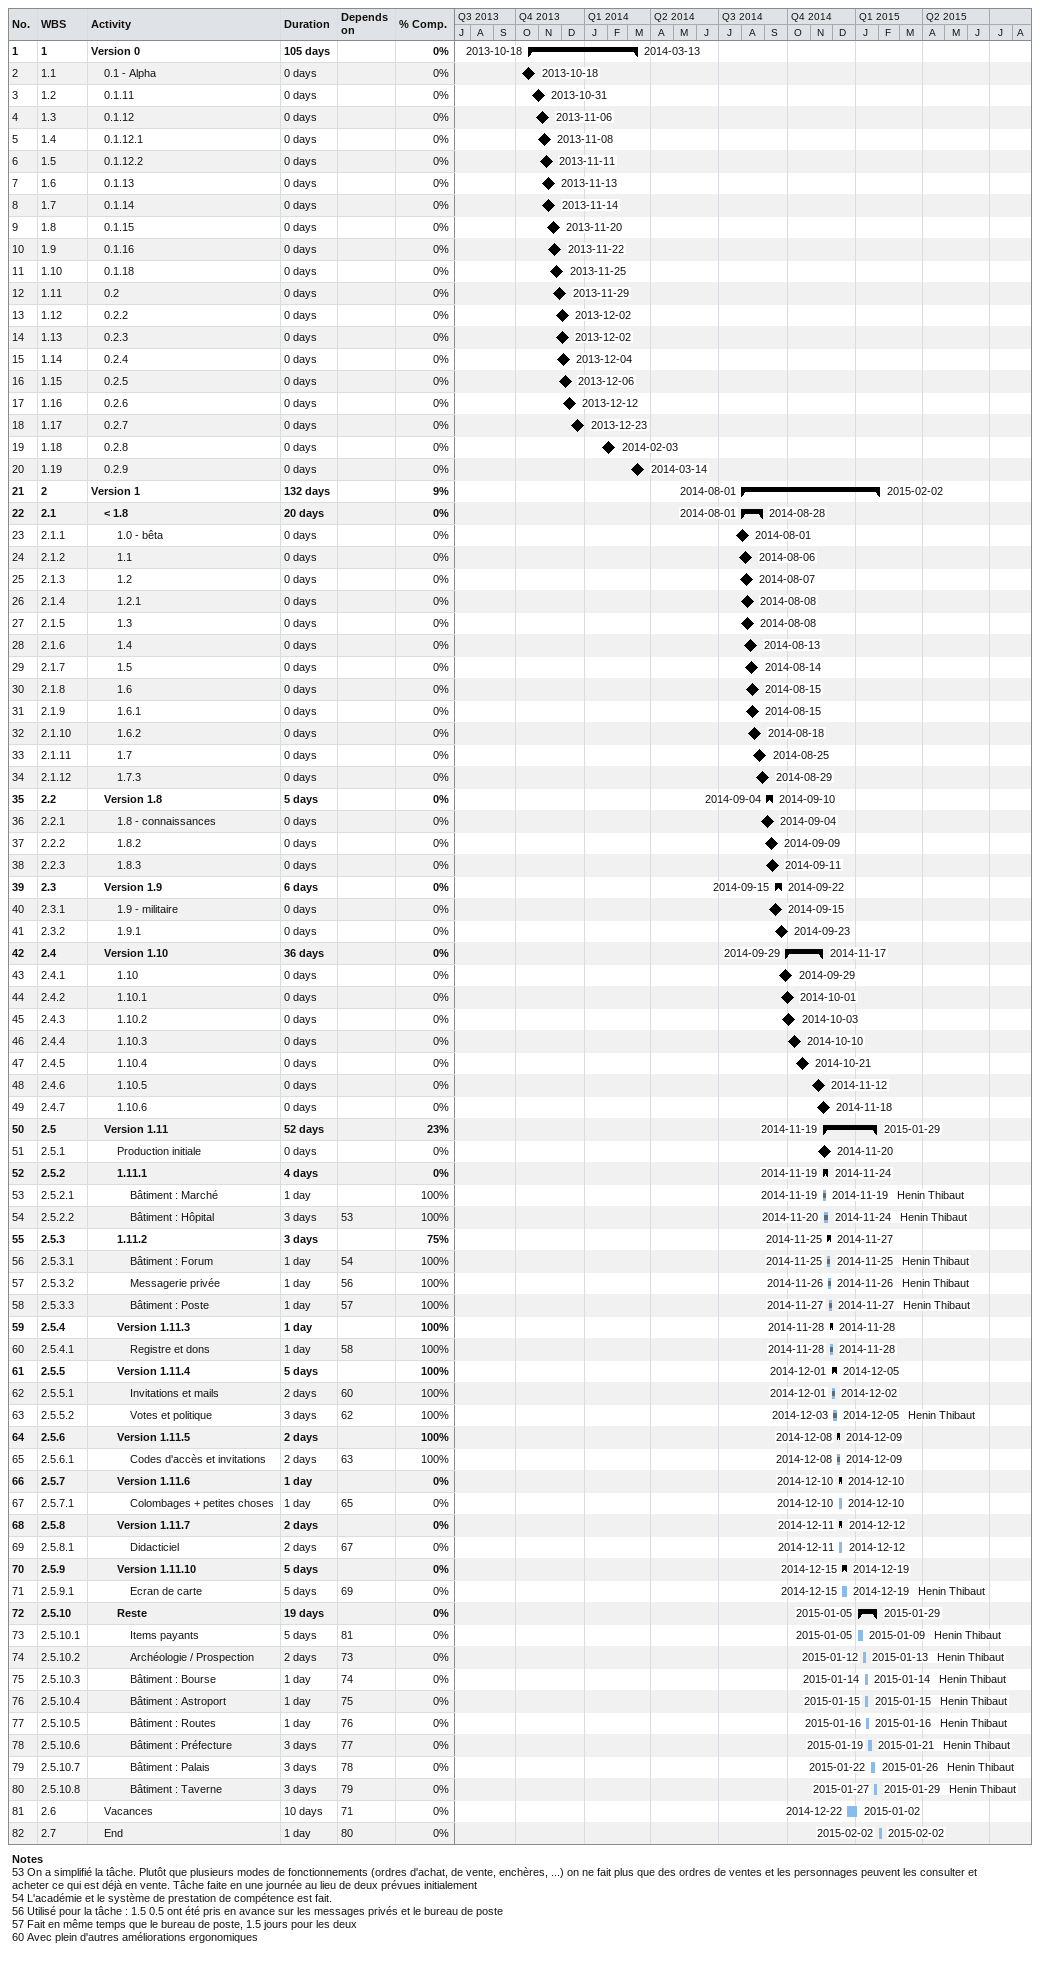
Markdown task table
| ID | WBS | Task | Duration | Start | Finish | Predecessors | Resources | % complete |
|---|---|---|---|---|---|---|---|---|
| 1 | 1 | **Version 0** | 105d | 2013-10-18 | 2014-03-13 |  |  | 0 |
| 2 | 1.1 | 0.1 - Alpha | 0d | 2013-10-18 | 2013-10-18 |  |  | 0 |
| 3 | 1.2 | 0.1.11 | 0d | 2013-10-31 | 2013-10-31 |  |  | 0 |
| 4 | 1.3 | 0.1.12 | 0d | 2013-11-06 | 2013-11-06 |  |  | 0 |
| 5 | 1.4 | 0.1.12.1 | 0d | 2013-11-08 | 2013-11-08 |  |  | 0 |
| 6 | 1.5 | 0.1.12.2 | 0d | 2013-11-11 | 2013-11-11 |  |  | 0 |
| 7 | 1.6 | 0.1.13 | 0d | 2013-11-13 | 2013-11-13 |  |  | 0 |
| 8 | 1.7 | 0.1.14 | 0d | 2013-11-14 | 2013-11-14 |  |  | 0 |
| 9 | 1.8 | 0.1.15 | 0d | 2013-11-20 | 2013-11-20 |  |  | 0 |
| 10 | 1.9 | 0.1.16 | 0d | 2013-11-22 | 2013-11-22 |  |  | 0 |
| 11 | 1.10 | 0.1.18 | 0d | 2013-11-25 | 2013-11-25 |  |  | 0 |
| 12 | 1.11 | 0.2 | 0d | 2013-11-29 | 2013-11-29 |  |  | 0 |
| 13 | 1.12 | 0.2.2 | 0d | 2013-12-02 | 2013-12-02 |  |  | 0 |
| 14 | 1.13 | 0.2.3 | 0d | 2013-12-02 | 2013-12-02 |  |  | 0 |
| 15 | 1.14 | 0.2.4 | 0d | 2013-12-04 | 2013-12-04 |  |  | 0 |
| 16 | 1.15 | 0.2.5 | 0d | 2013-12-06 | 2013-12-06 |  |  | 0 |
| 17 | 1.16 | 0.2.6 | 0d | 2013-12-12 | 2013-12-12 |  |  | 0 |
| 18 | 1.17 | 0.2.7 | 0d | 2013-12-23 | 2013-12-23 |  |  | 0 |
| 19 | 1.18 | 0.2.8 | 0d | 2014-02-03 | 2014-02-03 |  |  | 0 |
| 20 | 1.19 | 0.2.9 | 0d | 2014-03-14 | 2014-03-14 |  |  | 0 |
| 21 | 2 | **Version 1** | 132d | 2014-08-01 | 2015-02-02 |  |  | 9 |
| 22 | 2.1 | **< 1.8** | 20d | 2014-08-01 | 2014-08-28 |  |  | 0 |
| 23 | 2.1.1 | 1.0 - bêta | 0d | 2014-08-01 | 2014-08-01 |  |  | 0 |
| 24 | 2.1.2 | 1.1 | 0d | 2014-08-06 | 2014-08-06 |  |  | 0 |
| 25 | 2.1.3 | 1.2 | 0d | 2014-08-07 | 2014-08-07 |  |  | 0 |
| 26 | 2.1.4 | 1.2.1 | 0d | 2014-08-08 | 2014-08-08 |  |  | 0 |
| 27 | 2.1.5 | 1.3 | 0d | 2014-08-08 | 2014-08-08 |  |  | 0 |
| 28 | 2.1.6 | 1.4 | 0d | 2014-08-13 | 2014-08-13 |  |  | 0 |
| 29 | 2.1.7 | 1.5 | 0d | 2014-08-14 | 2014-08-14 |  |  | 0 |
| 30 | 2.1.8 | 1.6 | 0d | 2014-08-15 | 2014-08-15 |  |  | 0 |
| 31 | 2.1.9 | 1.6.1 | 0d | 2014-08-15 | 2014-08-15 |  |  | 0 |
| 32 | 2.1.10 | 1.6.2 | 0d | 2014-08-18 | 2014-08-18 |  |  | 0 |
| 33 | 2.1.11 | 1.7 | 0d | 2014-08-25 | 2014-08-25 |  |  | 0 |
| 34 | 2.1.12 | 1.7.3 | 0d | 2014-08-29 | 2014-08-29 |  |  | 0 |
| 35 | 2.2 | **Version 1.8** | 5d | 2014-09-04 | 2014-09-10 |  |  | 0 |
| 36 | 2.2.1 | 1.8 - connaissances | 0d | 2014-09-04 | 2014-09-04 |  |  | 0 |
| 37 | 2.2.2 | 1.8.2 | 0d | 2014-09-09 | 2014-09-09 |  |  | 0 |
| 38 | 2.2.3 | 1.8.3 | 0d | 2014-09-11 | 2014-09-11 |  |  | 0 |
| 39 | 2.3 | **Version 1.9** | 6d | 2014-09-15 | 2014-09-22 |  |  | 0 |
| 40 | 2.3.1 | 1.9 - militaire | 0d | 2014-09-15 | 2014-09-15 |  |  | 0 |
| 41 | 2.3.2 | 1.9.1 | 0d | 2014-09-23 | 2014-09-23 |  |  | 0 |
| 42 | 2.4 | **Version 1.10** | 36d | 2014-09-29 | 2014-11-17 |  |  | 0 |
| 43 | 2.4.1 | 1.10 | 0d | 2014-09-29 | 2014-09-29 |  |  | 0 |
| 44 | 2.4.2 | 1.10.1 | 0d | 2014-10-01 | 2014-10-01 |  |  | 0 |
| 45 | 2.4.3 | 1.10.2 | 0d | 2014-10-03 | 2014-10-03 |  |  | 0 |
| 46 | 2.4.4 | 1.10.3 | 0d | 2014-10-10 | 2014-10-10 |  |  | 0 |
| 47 | 2.4.5 | 1.10.4 | 0d | 2014-10-21 | 2014-10-21 |  |  | 0 |
| 48 | 2.4.6 | 1.10.5 | 0d | 2014-11-12 | 2014-11-12 |  |  | 0 |
| 49 | 2.4.7 | 1.10.6 | 0d | 2014-11-18 | 2014-11-18 |  |  | 0 |
| 50 | 2.5 | **Version 1.11** | 52d | 2014-11-19 | 2015-01-29 |  |  | 23 |
| 51 | 2.5.1 | Production initiale | 0d | 2014-11-20 | 2014-11-20 |  |  | 0 |
| 52 | 2.5.2 | **1.11.1** | 4d | 2014-11-19 | 2014-11-24 |  |  | 0 |
| 53 | 2.5.2.1 | Bâtiment : Marché | 1d | 2014-11-19 | 2014-11-19 |  | Henin Thibaut | 100 |
| 54 | 2.5.2.2 | Bâtiment : Hôpital | 3d | 2014-11-20 | 2014-11-24 | 53 | Henin Thibaut | 100 |
| 55 | 2.5.3 | **1.11.2** | 3d | 2014-11-25 | 2014-11-27 |  |  | 75 |
| 56 | 2.5.3.1 | Bâtiment : Forum | 1d | 2014-11-25 | 2014-11-25 | 54 | Henin Thibaut | 100 |
| 57 | 2.5.3.2 | Messagerie privée | 1d | 2014-11-26 | 2014-11-26 | 56 | Henin Thibaut | 100 |
| 58 | 2.5.3.3 | Bâtiment : Poste | 1d | 2014-11-27 | 2014-11-27 | 57 | Henin Thibaut | 100 |
| 59 | 2.5.4 | **Version 1.11.3** | 1d | 2014-11-28 | 2014-11-28 |  |  | 100 |
| 60 | 2.5.4.1 | Registre et dons | 1d | 2014-11-28 | 2014-11-28 | 58 |  | 100 |
| 61 | 2.5.5 | **Version 1.11.4** | 5d | 2014-12-01 | 2014-12-05 |  |  | 100 |
| 62 | 2.5.5.1 | Invitations et mails | 2d | 2014-12-01 | 2014-12-02 | 60 |  | 100 |
| 63 | 2.5.5.2 | Votes et politique | 3d | 2014-12-03 | 2014-12-05 | 62 | Henin Thibaut | 100 |
| 64 | 2.5.6 | **Version 1.11.5** | 2d | 2014-12-08 | 2014-12-09 |  |  | 100 |
| 65 | 2.5.6.1 | Codes d'accès et invitations | 2d | 2014-12-08 | 2014-12-09 | 63 |  | 100 |
| 66 | 2.5.7 | **Version 1.11.6** | 1d | 2014-12-10 | 2014-12-10 |  |  | 0 |
| 67 | 2.5.7.1 | Colombages + petites choses | 1d | 2014-12-10 | 2014-12-10 | 65 |  | 0 |
| 68 | 2.5.8 | **Version 1.11.7** | 2d | 2014-12-11 | 2014-12-12 |  |  | 0 |
| 69 | 2.5.8.1 | Didacticiel | 2d | 2014-12-11 | 2014-12-12 | 67 |  | 0 |
| 70 | 2.5.9 | **Version 1.11.10** | 5d | 2014-12-15 | 2014-12-19 |  |  | 0 |
| 71 | 2.5.9.1 | Ecran de carte | 5d | 2014-12-15 | 2014-12-19 | 69 | Henin Thibaut | 0 |
| 72 | 2.5.10 | **Reste** | 19d | 2015-01-05 | 2015-01-29 |  |  | 0 |
| 73 | 2.5.10.1 | Items payants | 5d | 2015-01-05 | 2015-01-09 | 81 | Henin Thibaut | 0 |
| 74 | 2.5.10.2 | Archéologie / Prospection | 2d | 2015-01-12 | 2015-01-13 | 73 | Henin Thibaut | 0 |
| 75 | 2.5.10.3 | Bâtiment : Bourse | 1d | 2015-01-14 | 2015-01-14 | 74 | Henin Thibaut | 0 |
| 76 | 2.5.10.4 | Bâtiment : Astroport | 1d | 2015-01-15 | 2015-01-15 | 75 | Henin Thibaut | 0 |
| 77 | 2.5.10.5 | Bâtiment : Routes | 1d | 2015-01-16 | 2015-01-16 | 76 | Henin Thibaut | 0 |
| 78 | 2.5.10.6 | Bâtiment : Préfecture | 3d | 2015-01-19 | 2015-01-21 | 77 | Henin Thibaut | 0 |
| 79 | 2.5.10.7 | Bâtiment : Palais | 3d | 2015-01-22 | 2015-01-26 | 78 | Henin Thibaut | 0 |
| 80 | 2.5.10.8 | Bâtiment : Taverne | 3d | 2015-01-27 | 2015-01-29 | 79 | Henin Thibaut | 0 |
| 81 | 2.6 | Vacances | 10d | 2014-12-22 | 2015-01-02 | 71 |  | 0 |
| 82 | 2.7 | End | 1d | 2015-02-02 | 2015-02-02 | 80 |  | 0 |

Notes
- 53: On a simplifié la tâche. Plutôt que plusieurs modes de fonctionnements (ordres d'achat, de vente, enchères, ...) on ne fait plus que des ordres de ventes et les personnages peuvent les consulter et acheter ce qui est déjà en vente. Tâche faite en une journée au lieu de deux prévues initialement
- 54: L'académie et le système de prestation de compétence est fait.
- 56: Utilisé pour la tâche : 1.5 0.5 ont été pris en avance sur les messages privés et le bureau de poste
- 57: Fait en même temps que le bureau de poste, 1.5 jours pour les deux
- 60: Avec plein d'autres améliorations ergonomiques
